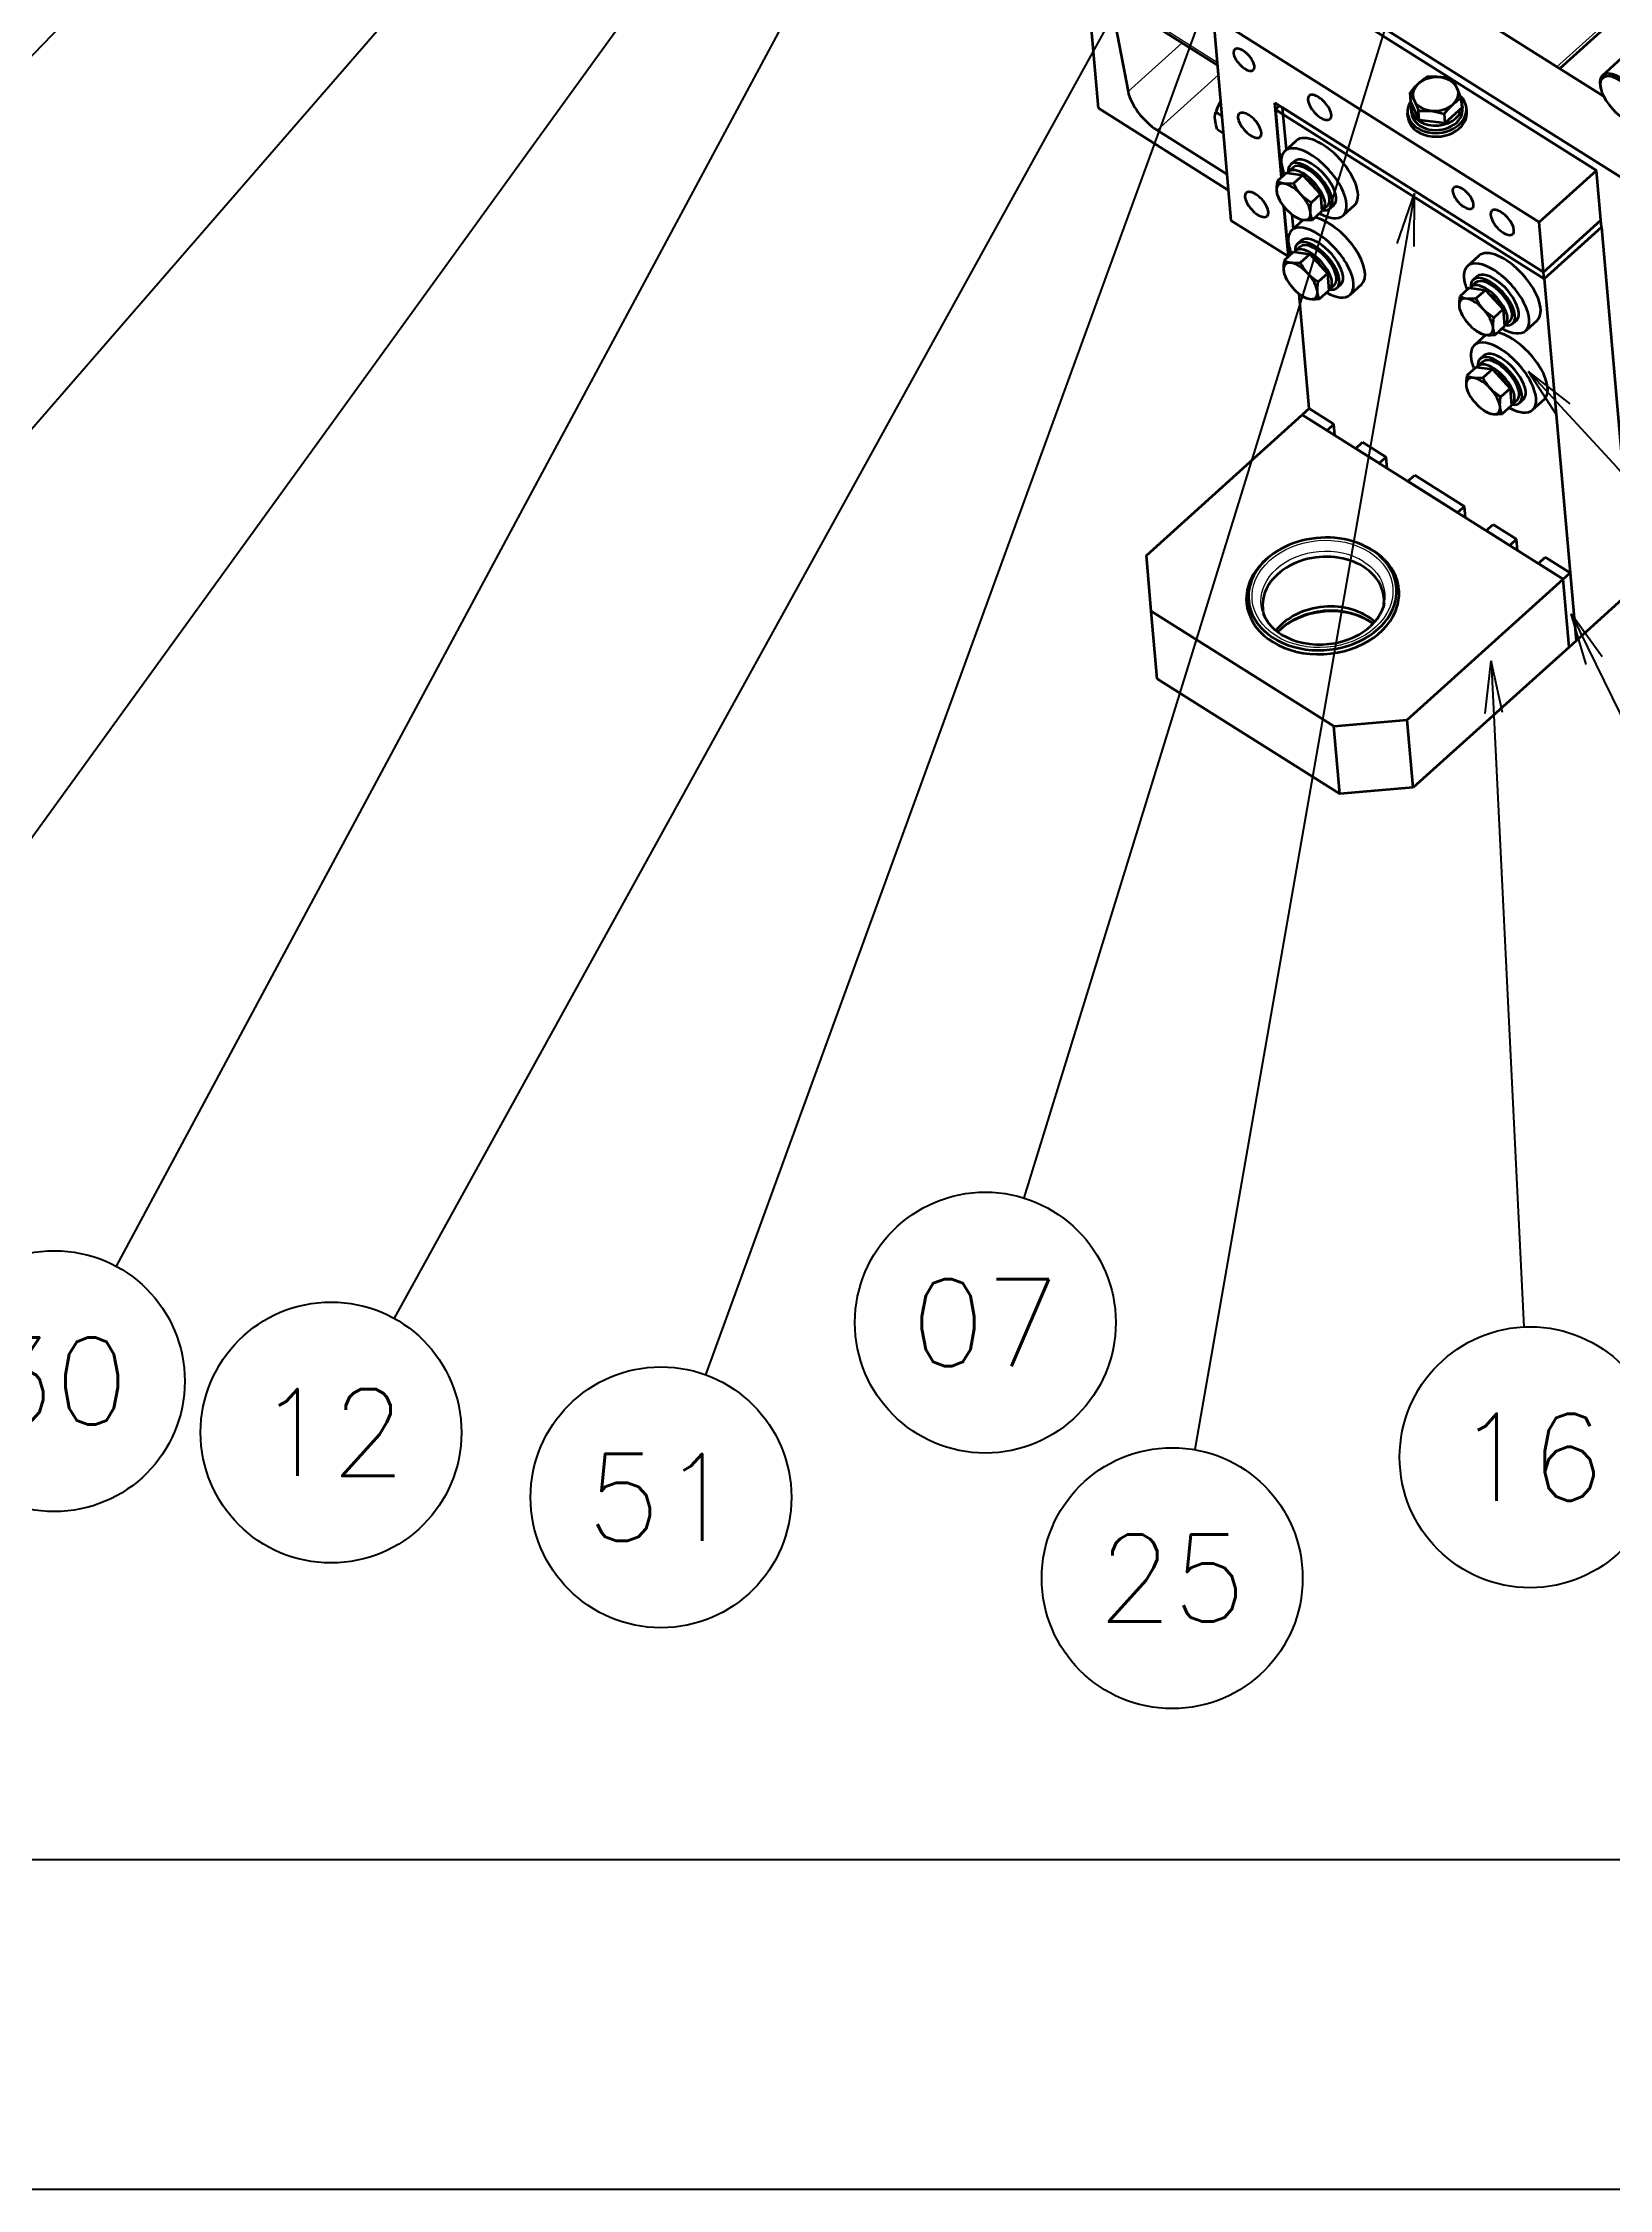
# Model space of a CAD drawing. Header units: millimetres. Extents: x -10155 to 20189, y -25550 to -22580.
# Drawn here: x -7571 to -7121, y -25550 to -24933 of the extents above; entities that cross this region are included whole.
import ezdxf
from ezdxf.enums import TextEntityAlignment as Align

# ---------------------------------------------------------------- set-up
doc = ezdxf.new("R2010")
doc.units = ezdxf.units.MM
doc.layers.add('title_frame', color=7, linetype='Continuous')
doc.layers.add('word_dim', color=253, linetype='Continuous')
doc.styles.get("Standard").update_dxf_attribs({"font": 'romans.shx', "bigfont": 'bigfont.shx'})
doc.dimstyles.new('RS-1-5', dxfattribs={"dimscale": 5, "dimtxt": 3.5, "dimasz": 3, "dimexe": 1, "dimexo": 0, "dimgap": 1, "dimtad": 3, "dimdsep": 46, "dimtxsty": 'Standard', "dimblk1": 'OPEN', "dimblk2": 'OPEN', "dimsah": 1, "dimcen": 0, "dimclrd": 256, "dimclre": 256, "dimclrt": 3, "dimadec": 0, "dimazin": 0, "dimtfac": 1, "dimtmove": 0, "dimatfit": 3, "dimldrblk": 'OPEN', "dimfxl": 0, "dimtolj": 1, "dimtzin": 0, "dimarcsym": 0})

# ---------------------------------------------------------------- blocks, each defined once
blk = doc.blocks.new('aa1')
for p, q in [((0, 0), (-1, 0)), ((-0.4, 0.067), (0, 0)), ((-0.4, -0.067), (0, 0))]:
    blk.add_line(p, q)
blk = doc.blocks.new('aa2')
blk.add_circle((0, 0), 1)
blk = doc.blocks.new('*D762')
at = {"layer": 'DEFPOINTS', "color": 0, "linetype": 'Continuous', "ltscale": 2}
for p in [(-7226.16, -24679.76), (-7646.6, -25260.56), (-7646.6, -25260.56)]:
    blk.add_point(p, dxfattribs=at)
at = {"layer": 'word_dim', "linetype": 'Continuous', "lineweight": -2, "ltscale": 2}
blk.add_line((-7248.15, -24710.13), (-7624.61, -25230.18), dxfattribs=at)
at = {"layer": 'word_dim', "linetype": 'Continuous', "lineweight": -2, "ltscale": 2, "xscale": 37.5, "yscale": 37.5, "zscale": 37.5}
for name, p, rotation in [('aa1', (-7226.16, -24679.76), 54.0989427561739), ('aa2', (-7646.6, -25260.56), 234.0989427561739)]:
    blk.add_blockref(name, p, dxfattribs=dict(at, rotation=rotation))
at = {"layer": 'word_dim', "color": 3, "linetype": 'Continuous', "ltscale": 2, "insert": (-7436.38, -24970.16), "char_height": 0.000005, "attachment_point": 5, "rotation": 54.09894}
blk.add_mtext('\\A1;717.01', dxfattribs=at)
blk = doc.blocks.new('_Open')
at = {"color": 0, "lineweight": -2}
for p, q in [((-1, 0.167), (0, 0)), ((-1, -0.167), (0, 0)), ((0, 0), (-1, 0))]:
    blk.add_line(p, q, dxfattribs=at)
blk = doc.blocks.new('*D763')
at = {"layer": 'DEFPOINTS', "color": 0, "linetype": 'Continuous', "ltscale": 2}
for p in [(-7225.14, -24575.3), (-7783.86, -25152.45), (-7783.86, -25152.45)]:
    blk.add_point(p, dxfattribs=at)
at = {"layer": 'word_dim', "linetype": 'Continuous', "lineweight": -2, "ltscale": 2}
blk.add_line((-7251.23, -24602.24), (-7757.78, -25125.51), dxfattribs=at)
at = {"layer": 'word_dim', "linetype": 'Continuous', "lineweight": -2, "ltscale": 2, "xscale": 37.5, "yscale": 37.5, "zscale": 37.5}
for name, p, rotation in [('aa1', (-7225.14, -24575.3), 45.92974469953645), ('aa2', (-7783.86, -25152.45), 225.9297446995365)]:
    blk.add_blockref(name, p, dxfattribs=dict(at, rotation=rotation))
at = {"layer": 'word_dim', "color": 3, "linetype": 'Continuous', "ltscale": 2, "insert": (-7504.5, -24863.87), "char_height": 0.000005, "attachment_point": 5, "rotation": 45.92974}
blk.add_mtext('\\A1;803.29', dxfattribs=at)
blk = doc.blocks.new('*D765')
at = {"layer": 'DEFPOINTS', "color": 0, "linetype": 'Continuous', "ltscale": 2}
for p in [(-7172.3, -24885.59), (-7300.38, -25300.42), (-7300.38, -25300.42)]:
    blk.add_point(p, dxfattribs=at)
at = {"layer": 'word_dim', "linetype": 'Continuous', "lineweight": -2, "ltscale": 2}
blk.add_line((-7183.36, -24921.42), (-7289.32, -25264.59), dxfattribs=at)
at = {"layer": 'word_dim', "linetype": 'Continuous', "lineweight": -2, "ltscale": 2, "xscale": 37.5, "yscale": 37.5, "zscale": 37.5}
for name, p, rotation in [('aa1', (-7172.3, -24885.59), 72.84128779122251), ('aa2', (-7300.38, -25300.42), 252.8412877912226)]:
    blk.add_blockref(name, p, dxfattribs=dict(at, rotation=rotation))
at = {"layer": 'word_dim', "color": 3, "linetype": 'Continuous', "ltscale": 2, "insert": (-7236.34, -25093), "char_height": 0.000005, "attachment_point": 5, "rotation": 72.84129}
blk.add_mtext('\\A1;434.15', dxfattribs=at)
blk = doc.blocks.new('*D770')
at = {"layer": 'DEFPOINTS', "color": 0, "linetype": 'Continuous', "ltscale": 2}
for p in [(-7243.21, -24887.51), (-7488.49, -25332.02), (-7488.49, -25332.02)]:
    blk.add_point(p, dxfattribs=at)
at = {"layer": 'word_dim', "linetype": 'Continuous', "lineweight": -2, "ltscale": 2}
blk.add_line((-7261.33, -24920.34), (-7470.38, -25299.18), dxfattribs=at)
at = {"layer": 'word_dim', "linetype": 'Continuous', "lineweight": -2, "ltscale": 2, "xscale": 37.5, "yscale": 37.5, "zscale": 37.5}
for name, p, rotation in [('aa1', (-7243.21, -24887.51), 61.10967740538516), ('aa2', (-7488.49, -25332.02), 241.1096774053852)]:
    blk.add_blockref(name, p, dxfattribs=dict(at, rotation=rotation))
at = {"layer": 'word_dim', "color": 3, "linetype": 'Continuous', "ltscale": 2, "insert": (-7365.85, -25109.76), "char_height": 0.000005, "attachment_point": 5, "rotation": 61.10968}
blk.add_mtext('\\A1;507.69', dxfattribs=at)
blk = doc.blocks.new('*D771')
at = {"layer": 'DEFPOINTS', "color": 0, "linetype": 'Continuous', "ltscale": 2}
for p in [(-7463.6, -24650.04), (-7842.32, -25099.76), (-7842.32, -25099.76)]:
    blk.add_point(p, dxfattribs=at)
at = {"layer": 'word_dim', "linetype": 'Continuous', "lineweight": -2, "ltscale": 2}
blk.add_line((-7487.75, -24678.72), (-7818.16, -25071.07), dxfattribs=at)
at = {"layer": 'word_dim', "linetype": 'Continuous', "lineweight": -2, "ltscale": 2, "xscale": 37.5, "yscale": 37.5, "zscale": 37.5}
for name, p, rotation in [('aa1', (-7463.6, -24650.04), 49.89824352185816), ('aa2', (-7842.32, -25099.76), 229.8982435218582)]:
    blk.add_blockref(name, p, dxfattribs=dict(at, rotation=rotation))
at = {"layer": 'word_dim', "color": 3, "linetype": 'Continuous', "ltscale": 2, "insert": (-7652.96, -24874.9), "char_height": 0.000005, "attachment_point": 5, "rotation": 49.89824}
blk.add_mtext('\\A1;587.95', dxfattribs=at)
blk = doc.blocks.new('*D774')
at = {"layer": 'DEFPOINTS', "color": 0, "linetype": 'Continuous', "ltscale": 2}
for p in [(-7154.93, -25110.18), (-7143.77, -25339.13), (-7143.77, -25339.13)]:
    blk.add_point(p, dxfattribs=at)
at = {"layer": 'word_dim', "linetype": 'Continuous', "lineweight": -2, "ltscale": 2}
blk.add_line((-7153.1, -25147.63), (-7145.6, -25301.67), dxfattribs=at)
at = {"layer": 'word_dim', "linetype": 'Continuous', "lineweight": -2, "ltscale": 2, "xscale": 37.5, "yscale": 37.5, "zscale": 37.5}
for name, p, rotation in [('aa1', (-7154.93, -25110.18), 92.78938720123683), ('aa2', (-7143.77, -25339.13), 272.7893872012368)]:
    blk.add_blockref(name, p, dxfattribs=dict(at, rotation=rotation))
at = {"layer": 'word_dim', "color": 3, "linetype": 'Continuous', "ltscale": 2, "insert": (-7149.35, -25224.65), "char_height": 0.000005, "attachment_point": 5, "rotation": 272.78939}
blk.add_mtext('\\A1;229.22', dxfattribs=at)
blk = doc.blocks.new('*D775')
at = {"layer": 'DEFPOINTS', "color": 0, "linetype": 'Continuous', "ltscale": 2}
for p in [(-7131.94, -25096.65), (-7019.88, -25325.67), (-7019.88, -25325.67)]:
    blk.add_point(p, dxfattribs=at)
at = {"layer": 'word_dim', "linetype": 'Continuous', "lineweight": -2, "ltscale": 2}
blk.add_line((-7115.46, -25130.33), (-7036.36, -25291.99), dxfattribs=at)
at = {"layer": 'word_dim', "linetype": 'Continuous', "lineweight": -2, "ltscale": 2, "xscale": 37.5, "yscale": 37.5, "zscale": 37.5}
for name, p, rotation in [('aa1', (-7131.94, -25096.65), 116.0716852085695), ('aa2', (-7019.88, -25325.67), 296.0716852085695)]:
    blk.add_blockref(name, p, dxfattribs=dict(at, rotation=rotation))
at = {"layer": 'word_dim', "color": 3, "linetype": 'Continuous', "ltscale": 2, "insert": (-7075.91, -25211.16), "char_height": 0.000005, "attachment_point": 5, "rotation": 296.07169}
blk.add_mtext('\\A1;254.97', dxfattribs=at)
blk = doc.blocks.new('*D781')
at = {"layer": 'DEFPOINTS', "color": 0, "linetype": 'Continuous', "ltscale": 2}
for p in [(-7144.27, -25026.96), (-6938.1, -25250.7), (-6938.1, -25250.7)]:
    blk.add_point(p, dxfattribs=at)
at = {"layer": 'word_dim', "linetype": 'Continuous', "lineweight": -2, "ltscale": 2}
blk.add_line((-7118.86, -25054.54), (-6963.51, -25223.12), dxfattribs=at)
at = {"layer": 'word_dim', "linetype": 'Continuous', "lineweight": -2, "ltscale": 2, "xscale": 37.5, "yscale": 37.5, "zscale": 37.5}
for name, p, rotation in [('aa1', (-7144.27, -25026.96), 132.6605717405046), ('aa2', (-6938.1, -25250.7), 312.6605717405046)]:
    blk.add_blockref(name, p, dxfattribs=dict(at, rotation=rotation))
at = {"layer": 'word_dim', "color": 3, "linetype": 'Continuous', "ltscale": 2, "insert": (-7041.19, -25138.83), "char_height": 0.000005, "attachment_point": 5, "rotation": 312.66057}
blk.add_mtext('\\A1;304.24', dxfattribs=at)
blk = doc.blocks.new('*D783')
at = {"layer": 'DEFPOINTS', "color": 0, "linetype": 'Continuous', "ltscale": 2}
for p in [(-7176.97, -24975.81), (-7246.66, -25373.89), (-7246.66, -25373.89)]:
    blk.add_point(p, dxfattribs=at)
at = {"layer": 'word_dim', "linetype": 'Continuous', "lineweight": -2, "ltscale": 2}
blk.add_line((-7183.44, -25012.75), (-7240.19, -25336.95), dxfattribs=at)
at = {"layer": 'word_dim', "linetype": 'Continuous', "lineweight": -2, "ltscale": 2, "xscale": 37.5, "yscale": 37.5, "zscale": 37.5}
for name, p, rotation in [('aa1', (-7176.97, -24975.81), 80.07099665637297), ('aa2', (-7246.66, -25373.89), 260.0709966563729)]:
    blk.add_blockref(name, p, dxfattribs=dict(at, rotation=rotation))
at = {"layer": 'word_dim', "color": 3, "linetype": 'Continuous', "ltscale": 2, "insert": (-7211.81, -25174.85), "char_height": 0.000005, "attachment_point": 5, "rotation": 80.071}
blk.add_mtext('\\A1;404.13', dxfattribs=at)
blk = doc.blocks.new('A$C43226BF8')
at = {"color": 7, "lineweight": 35}
for p, q in [((70.59, -772.2), (374.74, -963.87)), ((401.43, -919.62), (485.77, -972.77)), ((491.01, -996.27), (388.26, -931.52)), ((473.16, -964.83), (516.18, -926.01)), ((442.29, -968.02), (389.99, -935.06)), ((340.56, -976.22), (337.4, -940.34)), ((343.95, -944.47), (349.07, -971.47)), ((467.27, -1009.01), (373.51, -949.93)), ((373.51, -949.93), (378.66, -1008.47)), ((483.74, -994.15), (442.52, -968.17)), ((391.27, -974.64), (468.53, -1023.32)), ((393.17, -996.15), (391.27, -974.64)), ((377.9, -999.75), (340.56, -976.22)), ((393.52, -976.05), (468.53, -1023.32)), ((468.7, -1025.27), (393.7, -978)), ((468.7, -1025.27), (393.7, -978)), ((357.45, -982.56), (377.5, -995.19)), ((483.74, -994.15), (467.27, -1009.01)), ((485, -1008.46), (468.53, -1023.32)), ((468.53, -1023.32), (485, -1008.46)), ((468.7, -1025.27), (485.17, -1010.41)), ((485.17, -1010.41), (468.7, -1025.27)), ((485.17, -1010.41), (494.33, -1114.48)), ((401.14, -1062.56), (398.23, -1029.56)), ((468.7, -1025.27), (477.86, -1129.34)), ((354.35, -1104.78), (399.16, -1064.35)), ((399.16, -1064.35), (474.17, -1111.61)), ((429.36, -1152.04), (474.17, -1111.61)), ((477.86, -1129.34), (494.33, -1114.48)), ((355.72, -1120.78), (408.23, -1153.87)), ((475.88, -1131.13), (431.08, -1171.56)), ((357.44, -1140.3), (409.94, -1173.38)), ((408.23, -1153.87), (429.36, -1152.04)), ((431.08, -1171.56), (409.94, -1173.38))]:
    blk.add_line(p, q, dxfattribs=at)
at = {"color": 7, "lineweight": 13}
for p, q in [((71.15, -771.69), (374.66, -962.96)), ((472.39, -964.34), (516.08, -924.91)), ((364.59, -957.47), (349.07, -971.47)), ((374.99, -966.73), (357.45, -982.56))]:
    blk.add_line(p, q, dxfattribs=at)
at = {"color": 7, "lineweight": 35, "ltscale": 0.188593}
blk.add_line((485.46, -966.83), (491.06, -961.77), dxfattribs=at)
at = {"color": 7, "lineweight": 35, "ltscale": 0.06723}
for p, q in [((430.4, -974.38), (430.17, -971.7)), ((439.92, -977.85), (440.16, -980.53))]:
    blk.add_line(p, q, dxfattribs=at)
at = {"color": 7, "lineweight": 35, "ltscale": 0.145545}
blk.add_line((432.81, -979.68), (430.4, -974.38), dxfattribs=at)
at = {"color": 7, "lineweight": 35, "ltscale": 0.067227}
blk.add_line((445.11, -976.06), (444.87, -973.38), dxfattribs=at)
at = {"color": 7, "lineweight": 35, "ltscale": 0.013553}
blk.add_line((484.96, -970.54), (484.85, -970.01), dxfattribs=at)
at = {"color": 7, "lineweight": 35, "ltscale": 0.050862}
for p, q in [((376.02, -978.47), (374.3, -977.38)), ((374.73, -982.27), (376.46, -983.36))]:
    blk.add_line(p, q, dxfattribs=at)
at = {"color": 7, "lineweight": 35, "ltscale": 0.008512}
blk.add_line((374.58, -976.59), (374.47, -976.91), dxfattribs=at)
at = {"color": 7, "lineweight": 35, "ltscale": 0.040497}
blk.add_line((391.45, -976.59), (392.65, -975.5), dxfattribs=at)
at = {"color": 7, "lineweight": 35, "ltscale": 0.06649}
blk.add_line((393.7, -978), (391.45, -976.59), dxfattribs=at)
at = {"color": 7, "lineweight": 35, "ltscale": 0.490885}
blk.add_line((391.45, -976.59), (393.17, -996.15), dxfattribs=at)
at = {"color": 7, "lineweight": 35, "ltscale": 0.048974}
blk.add_line((393.7, -978), (393.52, -976.05), dxfattribs=at)
at = {"color": 7, "lineweight": 35, "ltscale": 0.254287}
blk.add_line((394.59, -988.14), (393.7, -978), dxfattribs=at)
blk.add_line((394.59, -988.14), (393.7, -978), dxfattribs=at)
at = {"color": 7, "lineweight": 35, "ltscale": 0.02612}
blk.add_line((429.53, -978.7), (429.44, -977.66), dxfattribs=at)
at = {"color": 7, "lineweight": 35, "ltscale": 0.032648}
for p, q in [((430.53, -977.56), (430.42, -976.26)), ((445.28, -976.26), (445.16, -974.96))]:
    blk.add_line(p, q, dxfattribs=at)
at = {"color": 7, "lineweight": 35, "ltscale": 0.067226}
blk.add_line((432.81, -979.68), (432.57, -977), dxfattribs=at)
at = {"color": 7, "lineweight": 35, "ltscale": 0.184876}
blk.add_line((440.16, -980.53), (432.81, -979.68), dxfattribs=at)
at = {"color": 7, "lineweight": 35, "ltscale": 0.1667}
blk.add_line((445.11, -976.06), (440.16, -980.53), dxfattribs=at)
at = {"color": 7, "lineweight": 35, "ltscale": 0.026117}
blk.add_line((446.46, -977.21), (446.37, -976.17), dxfattribs=at)
at = {"color": 7, "lineweight": 35, "ltscale": 0.110936}
for p, q in [((397.43, -985.57), (394.14, -988.54)), ((399.43, -1008.34), (396.14, -1011.31)), ((468.69, -1059.98), (465.39, -1062.96))]:
    blk.add_line(p, q, dxfattribs=at)
at = {"color": 7, "lineweight": 35, "ltscale": 0.044376}
for p, q in [((396.5, -993.28), (395.18, -994.47)), ((406.41, -1004.27), (405.1, -1005.46)), ((408.42, -1027.03), (407.1, -1028.22)), ((449, -1026.37), (447.68, -1027.56)), ((451.01, -1049.13), (449.69, -1050.32))]:
    blk.add_line(p, q, dxfattribs=at)
at = {"color": 7, "lineweight": 35, "ltscale": 0.035499}
for p, q in [((396.82, -991.51), (395.76, -992.46)), ((408.2, -1004.13), (407.15, -1005.09)), ((398.82, -1014.28), (397.77, -1015.23)), ((460.71, -1037.22), (459.65, -1038.17)), ((462.71, -1059.99), (461.66, -1060.94))]:
    blk.add_line(p, q, dxfattribs=at)
at = {"color": 7, "lineweight": 35, "ltscale": 0.091376}
for p, q in [((394.65, -994.81), (391.94, -997.25)), ((404.4, -1000.95), (401.69, -1003.4)), ((402.12, -1008.29), (404.83, -1005.84)), ((396.66, -1017.57), (393.94, -1020.02)), ((401.32, -1018.2), (398.6, -1020.65)), ((406.41, -1023.72), (403.69, -1026.16)), ((447.16, -1027.89), (444.44, -1030.34)), ((449.16, -1050.66), (446.45, -1053.11)), ((453.82, -1051.29), (451.11, -1053.74)), ((456.63, -1064.14), (459.34, -1061.69))]:
    blk.add_line(p, q, dxfattribs=at)
at = {"color": 7, "lineweight": 35, "ltscale": 0.117585}
for p, q in [((394.65, -994.81), (399.31, -995.44)), ((396.66, -1017.57), (401.32, -1018.2))]:
    blk.add_line(p, q, dxfattribs=at)
at = {"color": 7, "lineweight": 35, "ltscale": 0.091374}
for p, q in [((399.31, -995.44), (396.6, -997.89)), ((454.62, -1041.37), (457.34, -1038.92))]:
    blk.add_line(p, q, dxfattribs=at)
at = {"color": 7, "lineweight": 35, "ltscale": 0.187568}
for p, q in [((399.31, -995.44), (404.4, -1000.95)), ((401.32, -1018.2), (406.41, -1023.72))]:
    blk.add_line(p, q, dxfattribs=at)
at = {"color": 7, "lineweight": 35, "ltscale": 0.359128}
blk.add_line((485, -1008.46), (483.74, -994.15), dxfattribs=at)
at = {"color": 7, "lineweight": 35, "ltscale": 0.00993}
blk.add_line((392.37, -1002.14), (392.56, -1002.49), dxfattribs=at)
at = {"color": 7, "lineweight": 35, "ltscale": 0.009188}
for p, q in [((392.74, -1002.81), (392.56, -1002.49)), ((394.75, -1025.58), (394.57, -1025.26)), ((447.25, -1058.66), (447.07, -1058.34))]:
    blk.add_line(p, q, dxfattribs=at)
at = {"color": 7, "lineweight": 35, "ltscale": 0.360234}
for p, q in [((395.17, -1018.87), (393.9, -1004.51)), ((393.9, -1004.51), (395.17, -1018.87))]:
    blk.add_line(p, q, dxfattribs=at)
at = {"color": 7, "lineweight": 35, "ltscale": 0.122649}
for p, q in [((404.4, -1000.95), (404.83, -1005.84)), ((406.41, -1023.72), (406.84, -1028.6))]:
    blk.add_line(p, q, dxfattribs=at)
at = {"color": 7, "lineweight": 35, "ltscale": 0.11094}
for p, q in [((414.18, -1004.13), (410.88, -1007.1)), ((451.94, -1041.42), (448.64, -1044.4)), ((466.68, -1037.22), (463.39, -1040.19))]:
    blk.add_line(p, q, dxfattribs=at)
at = {"color": 7, "lineweight": 35, "ltscale": 0.487609}
blk.add_line((378.66, -1008.47), (395.17, -1018.87), dxfattribs=at)
at = {"color": 7, "lineweight": 35, "ltscale": 0.103089}
blk.add_line((396.59, -1010.9), (396.23, -1006.79), dxfattribs=at)
blk.add_line((396.59, -1010.9), (396.23, -1006.79), dxfattribs=at)
at = {"color": 7, "lineweight": 35, "ltscale": 0.007194}
for p, q in [((396.55, -1007.03), (396.78, -1007.2)), ((398.55, -1029.79), (398.79, -1029.96))]:
    blk.add_line(p, q, dxfattribs=at)
at = {"color": 7, "lineweight": 35, "ltscale": 0.359131}
blk.add_line((468.53, -1023.32), (467.27, -1009.01), dxfattribs=at)
at = {"color": 7, "lineweight": 35, "ltscale": 0.048971}
for p, q in [((485.17, -1010.41), (485, -1008.46)), ((468.7, -1025.27), (468.53, -1023.32))]:
    blk.add_line(p, q, dxfattribs=at)
at = {"color": 7, "lineweight": 35, "ltscale": 0.044371}
blk.add_line((398.5, -1016.05), (397.18, -1017.24), dxfattribs=at)
at = {"color": 7, "lineweight": 35, "ltscale": 0.000961749}
blk.add_line((395.2, -1018.89), (395.17, -1018.87), dxfattribs=at)
at = {"color": 7, "lineweight": 35, "ltscale": 0.110938}
for p, q in [((449.93, -1018.66), (446.64, -1021.63)), ((416.18, -1026.9), (412.89, -1029.87))]:
    blk.add_line(p, q, dxfattribs=at)
at = {"color": 7, "lineweight": 35, "ltscale": 0.009933}
for p, q in [((394.37, -1024.91), (394.56, -1025.25)), ((446.88, -1057.99), (447.07, -1058.34))]:
    blk.add_line(p, q, dxfattribs=at)
at = {"color": 7, "lineweight": 35, "ltscale": 0.091372}
for p, q in [((404.12, -1031.05), (406.84, -1028.6)), ((451.82, -1028.52), (449.1, -1030.97)), ((456.91, -1034.04), (454.19, -1036.49)), ((458.91, -1056.8), (456.2, -1059.25))]:
    blk.add_line(p, q, dxfattribs=at)
at = {"color": 7, "lineweight": 35, "ltscale": 0.035504}
for p, q in [((410.21, -1026.9), (409.15, -1027.85)), ((451.32, -1047.37), (450.27, -1048.32))]:
    blk.add_line(p, q, dxfattribs=at)
at = {"color": 7, "lineweight": 35, "ltscale": 0.117578}
blk.add_line((447.16, -1027.89), (451.82, -1028.52), dxfattribs=at)
at = {"color": 7, "lineweight": 35, "ltscale": 0.035501}
blk.add_line((449.32, -1024.6), (448.27, -1025.55), dxfattribs=at)
at = {"color": 7, "lineweight": 35, "ltscale": 0.18757}
blk.add_line((451.82, -1028.52), (456.91, -1034.04), dxfattribs=at)
at = {"color": 7, "lineweight": 35, "ltscale": 0.009936}
blk.add_line((444.87, -1035.23), (445.06, -1035.58), dxfattribs=at)
at = {"color": 7, "lineweight": 35, "ltscale": 0.009191}
blk.add_line((445.25, -1035.9), (445.07, -1035.58), dxfattribs=at)
at = {"color": 7, "lineweight": 35, "ltscale": 0.12265}
for p, q in [((456.91, -1034.04), (457.34, -1038.92)), ((458.91, -1056.8), (459.34, -1061.69))]:
    blk.add_line(p, q, dxfattribs=at)
at = {"color": 7, "lineweight": 35, "ltscale": 0.007196}
for p, q in [((449.05, -1040.12), (449.29, -1040.28)), ((451.06, -1062.88), (451.29, -1063.05))]:
    blk.add_line(p, q, dxfattribs=at)
at = {"color": 7, "lineweight": 35, "ltscale": 0.044373}
blk.add_line((458.92, -1037.36), (457.6, -1038.54), dxfattribs=at)
at = {"color": 7, "lineweight": 35, "ltscale": 0.117584}
blk.add_line((449.16, -1050.66), (453.82, -1051.29), dxfattribs=at)
at = {"color": 7, "lineweight": 35, "ltscale": 0.187566}
blk.add_line((453.82, -1051.29), (458.91, -1056.8), dxfattribs=at)
at = {"color": 7, "lineweight": 35, "ltscale": 0.044378}
blk.add_line((460.92, -1060.12), (459.6, -1061.31), dxfattribs=at)
at = {"color": 7, "lineweight": 35, "ltscale": 0.06656}
for p, q in [((401.14, -1062.56), (399.16, -1064.35)), ((408.26, -1067.05), (406.29, -1068.84)), ((452.04, -1097.67), (454.02, -1095.89)), ((477.86, -1129.34), (475.88, -1131.13))]:
    blk.add_line(p, q, dxfattribs=at)
at = {"color": 7, "lineweight": 35, "ltscale": 0.210557}
for p, q in [((406.29, -1068.84), (399.16, -1064.35)), ((401.14, -1062.56), (408.26, -1067.05))]:
    blk.add_line(p, q, dxfattribs=at)
at = {"color": 7, "lineweight": 35, "ltscale": 0.080572}
blk.add_line((408.54, -1070.26), (408.26, -1067.05), dxfattribs=at)
at = {"color": 7, "lineweight": 35, "ltscale": 0.066564}
for p, q in [((414.54, -1074.04), (416.51, -1072.25)), ((423.26, -1076.51), (421.29, -1078.29)), ((429.54, -1083.49), (431.51, -1081.71)), ((445.76, -1090.69), (443.79, -1092.47)), ((460.77, -1100.14), (458.79, -1101.92)), ((467.04, -1107.12), (469.02, -1105.34)), ((476.14, -1109.83), (474.17, -1111.61))]:
    blk.add_line(p, q, dxfattribs=at)
at = {"color": 7, "lineweight": 35, "ltscale": 0.199477}
for p, q in [((416.51, -1072.25), (423.26, -1076.51)), ((421.29, -1078.29), (414.54, -1074.04)), ((454.02, -1095.89), (460.77, -1100.14))]:
    blk.add_line(p, q, dxfattribs=at)
at = {"color": 7, "lineweight": 35, "ltscale": 0.080492}
for p, q in [((423.55, -1079.71), (423.26, -1076.51)), ((446.05, -1093.89), (445.76, -1090.69))]:
    blk.add_line(p, q, dxfattribs=at)
at = {"color": 7, "lineweight": 35, "ltscale": 0.421116}
for p, q in [((443.79, -1092.47), (429.54, -1083.49)), ((431.51, -1081.71), (445.76, -1090.69))]:
    blk.add_line(p, q, dxfattribs=at)
at = {"color": 7, "lineweight": 35, "ltscale": 0.199472}
blk.add_line((458.79, -1101.92), (452.04, -1097.67), dxfattribs=at)
at = {"color": 7, "lineweight": 35, "ltscale": 0.080571}
blk.add_line((461.05, -1103.35), (460.77, -1100.14), dxfattribs=at)
at = {"color": 7, "lineweight": 35, "ltscale": 0.401668}
blk.add_line((355.72, -1120.78), (354.35, -1104.78), dxfattribs=at)
at = {"color": 7, "lineweight": 35, "ltscale": 0.040156}
blk.add_line((424.73, -1109.09), (425.5, -1110.5), dxfattribs=at)
at = {"color": 7, "lineweight": 35, "ltscale": 0.210559}
for p, q in [((474.17, -1111.61), (467.04, -1107.12)), ((469.02, -1105.34), (476.14, -1109.83))]:
    blk.add_line(p, q, dxfattribs=at)
at = {"color": 7, "lineweight": 35, "ltscale": 0.489721}
for p, q in [((476.14, -1109.83), (477.86, -1129.34)), ((475.88, -1131.13), (474.17, -1111.61)), ((475.88, -1131.13), (474.17, -1111.61)), ((357.44, -1140.3), (355.72, -1120.78)), ((431.08, -1171.56), (429.36, -1152.04))]:
    blk.add_line(p, q, dxfattribs=at)
at = {"color": 7, "lineweight": 35, "ltscale": 0.040155}
blk.add_line((384.34, -1112.64), (383.84, -1114.17), dxfattribs=at)
at = {"color": 7, "lineweight": 35, "ltscale": 0.000397901}
blk.add_line((387.94, -1121.5), (387.94, -1121.48), dxfattribs=at)
at = {"color": 7, "lineweight": 35, "ltscale": 0.00037832}
blk.add_line((422.74, -1118.41), (422.74, -1118.43), dxfattribs=at)
at = {"color": 7, "lineweight": 35, "ltscale": 0.489718}
blk.add_line((409.94, -1173.38), (408.23, -1153.87), dxfattribs=at)
at = {"color": 7, "lineweight": 35}
for points in [[(442.47, -968.08), (440.77, -967.63), (439.91, -967.45), (439.05, -967.31), (437.82, -967.2), (436.62, -967.17), (435.12, -967.23)], [(444.87, -973.38), (444.3, -971.91), (443.73, -970.56), (442.94, -968.93), (442.47, -968.08)], [(374.47, -976.91), (375, -975.6), (375.66, -974.35)], [(432.61, -969.09), (431.99, -969.68), (431.37, -970.32), (430.17, -971.7)], [(430.17, -971.7), (430.69, -972.65), (431.24, -973.77), (432.05, -975.67), (432.57, -977)], [(374.08, -979.55), (374.06, -978.76), (374.14, -978.04), (374.3, -977.38)], [(374.73, -982.27), (374.5, -981.56), (374.31, -980.86), (374.17, -980.19), (374.08, -979.55)], [(432.57, -977), (434.23, -976.94), (435.07, -976.96), (435.93, -977.02), (437.15, -977.18), (438.38, -977.43), (439.92, -977.85)], [(439.92, -977.85), (441.12, -976.47), (441.74, -975.83), (442.36, -975.23)], [(391.94, -997.25), (391.83, -998), (391.77, -998.72), (391.74, -999.4), (391.77, -1000.04)], [(396.6, -997.89), (395.27, -997.98), (394.65, -997.98), (394.07, -997.94), (393.32, -997.81), (392.66, -997.6), (391.94, -997.25)], [(401.69, -1003.4), (400.92, -1002.87), (400.18, -1002.31), (399.55, -1001.77), (398.96, -1001.2), (398.14, -1000.26), (397.41, -999.25), (396.99, -998.57), (396.6, -997.89)], [(391.77, -1000.04), (391.89, -1000.83), (392.09, -1001.52), (392.37, -1002.14)], [(401.52, -1006.19), (401.49, -1005.54), (401.52, -1004.86), (401.58, -1004.14), (401.69, -1003.4)], [(397.46, -1007.65), (397.87, -1007.87), (398.32, -1008.06), (398.75, -1008.19), (399.23, -1008.29), (400.03, -1008.37), (400.91, -1008.38), (402.12, -1008.29)], [(402.12, -1008.29), (401.85, -1007.67), (401.64, -1006.97), (401.52, -1006.19)], [(393.94, -1020.02), (393.84, -1020.76), (393.77, -1021.48), (393.75, -1022.17), (393.77, -1022.81)], [(393.77, -1022.81), (393.89, -1023.59), (394.1, -1024.29), (394.37, -1024.91)], [(398.6, -1020.65), (397.28, -1020.75), (396.66, -1020.74), (396.07, -1020.7), (395.32, -1020.58), (394.66, -1020.37), (393.94, -1020.02)], [(403.69, -1026.16), (402.92, -1025.64), (402.18, -1025.07), (401.56, -1024.54), (400.97, -1023.97), (400.14, -1023.02), (399.41, -1022.01), (398.99, -1021.34), (398.6, -1020.65)], [(403.52, -1028.95), (403.5, -1028.31), (403.52, -1027.63), (403.59, -1026.91), (403.69, -1026.16)], [(404.12, -1031.05), (403.85, -1030.43), (403.64, -1029.74), (403.52, -1028.95)], [(444.44, -1030.34), (444.34, -1031.08), (444.27, -1031.8), (444.25, -1032.49), (444.27, -1033.13)], [(449.1, -1030.97), (447.78, -1031.07), (447.16, -1031.06), (446.57, -1031.02), (445.82, -1030.9), (445.16, -1030.69), (444.44, -1030.34)], [(399.46, -1030.42), (399.87, -1030.64), (400.32, -1030.82), (400.76, -1030.95), (401.23, -1031.05), (402.03, -1031.14), (402.92, -1031.14), (404.12, -1031.05)], [(444.27, -1033.13), (444.39, -1033.91), (444.6, -1034.61), (444.87, -1035.23)], [(454.19, -1036.49), (453.42, -1035.96), (452.68, -1035.39), (452.06, -1034.86), (451.47, -1034.29), (450.64, -1033.34), (449.91, -1032.33), (449.49, -1031.66), (449.1, -1030.97)], [(454.02, -1039.27), (454, -1038.63), (454.02, -1037.95), (454.09, -1037.23), (454.19, -1036.49)], [(449.96, -1040.74), (450.37, -1040.96), (450.82, -1041.14), (451.26, -1041.28), (451.73, -1041.37), (452.53, -1041.46), (453.42, -1041.46), (454.62, -1041.37)], [(454.62, -1041.37), (454.35, -1040.75), (454.14, -1040.06), (454.02, -1039.27)], [(446.45, -1053.11), (446.34, -1053.85), (446.27, -1054.57), (446.25, -1055.25), (446.28, -1055.9)], [(451.11, -1053.74), (449.78, -1053.83), (449.16, -1053.83), (448.58, -1053.79), (447.82, -1053.66), (447.16, -1053.46), (446.45, -1053.11)], [(456.2, -1059.25), (455.43, -1058.73), (454.68, -1058.16), (454.06, -1057.63), (453.47, -1057.05), (452.64, -1056.11), (451.91, -1055.1), (451.49, -1054.43), (451.11, -1053.74)], [(446.28, -1055.9), (446.4, -1056.68), (446.6, -1057.37), (446.88, -1057.99)], [(456.03, -1062.04), (456, -1061.4), (456.02, -1060.71), (456.09, -1059.99), (456.2, -1059.25)], [(451.97, -1063.51), (452.38, -1063.72), (452.83, -1063.91), (453.26, -1064.04), (453.73, -1064.14), (454.54, -1064.22), (455.42, -1064.23), (456.63, -1064.14)], [(456.63, -1064.14), (456.35, -1063.52), (456.15, -1062.82), (456.03, -1062.04)], [(387.94, -1121.5), (388.31, -1122.36), (388.84, -1123.32), (389.55, -1124.33), (390.33, -1125.22), (391.21, -1126.07), (392.21, -1126.86), (393.3, -1127.59), (394.68, -1128.34), (396.04, -1128.94), (397.69, -1129.51), (399.42, -1129.94), (401.23, -1130.24), (403.08, -1130.39), (404.96, -1130.4), (406.84, -1130.26), (408.7, -1129.98), (410.52, -1129.56), (412.27, -1129), (413.94, -1128.31), (415.51, -1127.5), (416.96, -1126.59), (418.01, -1125.8), (418.67, -1125.23)], [(419.51, -1124.42), (418.41, -1123.68), (417.05, -1122.93), (415.68, -1122.33), (414.03, -1121.76), (412.29, -1121.32), (410.48, -1121.02), (408.62, -1120.86), (406.74, -1120.85), (404.86, -1120.98), (403, -1121.27), (401.17, -1121.69), (399.41, -1122.25), (397.74, -1122.94), (396.17, -1123.74), (394.95, -1124.5), (393.67, -1125.44), (393, -1126.01)], [(422.74, -1118.43), (422.48, -1119.49), (422.07, -1120.63), (421.49, -1121.79), (420.75, -1122.93), (419.95, -1123.94), (419.06, -1124.87), (418.67, -1125.23)]]:
    blk.add_lwpolyline(points, dxfattribs=at)
at = {"color": 7, "lineweight": 13}
for points in [[(387.94, -1121.48), (387.58, -1120.34), (387.37, -1119.19), (387.29, -1118), (387.34, -1116.82), (387.56, -1115.5), (387.9, -1114.33), (388.37, -1113.19), (388.96, -1112.09), (389.78, -1110.88), (390.74, -1109.74), (391.71, -1108.78)], [(416.85, -1106.6), (418.15, -1107.52), (418.74, -1108), (419.76, -1108.98), (420.65, -1110.03), (421.41, -1111.17), (422, -1112.32), (422.46, -1113.54), (422.72, -1114.59), (422.89, -1115.87), (422.9, -1117.02), (422.77, -1118.23), (422.74, -1118.41)]]:
    blk.add_lwpolyline(points, dxfattribs=at)
at = {"color": 7, "lineweight": 35}
for centre, radius, start, end in [((443.28, -980.9), 15.92, 120.85139, 132.09658), ((453.04, -987.05), 15.92, 120.85139, 132.09658), ((393.44, -983.76), 20.17, 160.15261, 161.57094), ((408.19, -991.08), 19.75, 234.72705, 237.0859), ((410.19, -1013.84), 19.75, 234.72705, 237.0859), ((460.69, -1024.16), 19.75, 234.72705, 237.0859), ((462.7, -1046.93), 19.75, 234.72705, 237.0859), ((403.49, -1137.65), 15.67, 132.03327, 136.3027)]:
    blk.add_arc(centre, radius, start, end, dxfattribs=at)
for centre, major_axis, ratio, start_param, end_param in [((382.39, -962.28), (-2.68, 2.97), 0.460812, 6.282999, 7.331506), ((382.39, -962.28), (-2.68, 2.97), 0.460812, 3.141407, 6.282999), ((382.39, -962.28), (-2.68, 2.97), 0.460812, 1.04832, 3.141407), ((437.49, -972.16), (-6.47, -0.57), 0.757392, 2.354245, 8.63743), ((491.16, -973.81), (-5.63, 6.24), 0.460812, 2.468745, 6.956067), ((491.49, -973.51), (-6.03, 6.68), 0.460812, 0.000003, 0.672882), ((491.49, -973.51), (-6.03, 6.68), 0.460812, 3.141596, 6.283188), ((356.85, -975.73), (-7.03, 7.8), 0.460812, 0.647989, 2.119117), ((378.37, -975.69), (-3.47, -5.5), 0.462612, 4.759224, 5.154581), ((404.14, -975.99), (-3.01, 3.34), 0.460812, 0.000051, 1.04832), ((404.14, -975.99), (-3.01, 3.34), 0.460812, 3.141644, 6.283237), ((437.9, -976.91), (8.47, 0.75), 0.757392, 2.592219, 3.141552), ((437.79, -975.61), (-7.37, -0.65), 0.757392, 6.0092, 6.283145), ((437.9, -976.91), (8.47, 0.75), 0.757392, 6.283145, 6.875001), ((437.79, -975.61), (-7.37, -0.65), 0.757392, 3.141552, 3.343922), ((491.16, -973.81), (-5.63, 6.24), 0.460812, 0.672882, 2.119159), ((384.05, -981.14), (-3.01, 3.34), 0.460812, 0.000051, 1.04832), ((384.05, -981.14), (-3.01, 3.34), 0.460812, 3.141644, 6.283237), ((384.05, -981.14), (-3.01, 3.34), 0.460812, 1.04832, 3.141644), ((404.14, -975.99), (-3.01, 3.34), 0.460812, 1.04832, 3.141644), ((437.9, -976.91), (8.47, 0.75), 0.757392, 3.141552, 6.283145), ((438, -977.95), (8.47, 0.75), 0.757392, 3.141552, 5.495837), ((437.79, -975.61), (-7.37, -0.65), 0.757392, 6.283145, 9.424737), ((437.9, -976.91), (7.37, 0.65), 0.757392, 3.141552, 6.283145), ((438, -977.95), (8.47, 0.75), 0.757392, 5.495837, 6.283145), ((402.51, -997.82), (8.37, -9.28), 0.460812, 6.283179, 9.424772), ((405.8, -994.85), (-8.37, 9.28), 0.460812, 3.141587, 6.283179), ((402.51, -997.82), (8.37, -9.28), 0.460812, 3.141587, 3.689913), ((402.51, -997.82), (8.37, -9.28), 0.460812, 3.689913, 4.068279), ((401.46, -998.78), (-5.69, 6.31), 0.460812, 6.283179, 6.79949), ((401.46, -998.78), (-5.69, 6.31), 0.460812, 3.141587, 6.283179), ((401.46, -998.78), (-4.96, 5.49), 0.460812, 3.141587, 6.283179), ((402.51, -997.82), (-5.69, 6.31), 0.460812, 3.689913, 6.283179), ((396.65, -1003.12), (4.35, -4.83), 0.460812, 5.164618, 10.543284), ((400.14, -999.96), (4.96, -5.49), 0.460812, 3.141587, 3.279356), ((400.14, -999.96), (4.96, -5.49), 0.460812, 6.283179, 9.424772), ((400.14, -999.96), (-3.9, 4.32), 0.460812, 4.333538, 5.141456), ((445.4, -1001.98), (-2.68, 2.97), 0.460812, 6.282999, 9.424592), ((445.4, -1001.98), (-2.68, 2.97), 0.460812, 4.189913, 6.282999), ((386.06, -1003.91), (-3.01, 3.34), 0.460812, 0.000051, 3.141644), ((386.06, -1003.91), (-3.01, 3.34), 0.460812, 4.189913, 6.283237), ((386.06, -1003.91), (-3.01, 3.34), 0.460812, 3.141644, 4.189913), ((396.65, -1003.12), (4.35, -4.83), 0.460812, 4.260098, 5.164618), ((400.14, -999.96), (4.96, -5.49), 0.460812, 6.183, 6.283179), ((401.46, -998.78), (-5.69, 6.31), 0.460812, 2.625287, 3.141587), ((402.51, -997.82), (-5.69, 6.31), 0.460812, 3.141587, 3.689913), ((445.4, -1001.98), (-2.68, 2.97), 0.460812, 3.141407, 4.189913), ((456.65, -1009.07), (-3.01, 3.34), 0.460812, 4.189913, 6.283237), ((404.51, -1020.59), (8.37, -9.28), 0.460812, 3.141587, 3.689913), ((404.51, -1020.59), (8.37, -9.28), 0.460812, 6.283179, 9.424772), ((407.81, -1017.62), (-8.37, 9.28), 0.460812, 6.279083, 6.283179), ((407.81, -1017.62), (-8.37, 9.28), 0.460812, 3.141587, 5.745876), ((402.51, -997.82), (8.37, -9.28), 0.460812, 5.356419, 6.283179), ((456.65, -1009.07), (-3.01, 3.34), 0.460812, 0.000051, 3.141644), ((456.65, -1009.07), (-3.01, 3.34), 0.460812, 3.141644, 4.189913), ((404.51, -1020.59), (8.37, -9.28), 0.460812, 3.689913, 4.068279), ((402.14, -1022.73), (4.96, -5.49), 0.460812, 3.141587, 3.279356), ((403.46, -1021.54), (-5.69, 6.31), 0.460812, 6.283179, 6.79949), ((402.14, -1022.73), (4.96, -5.49), 0.460812, 6.283179, 9.424772), ((403.46, -1021.54), (-5.69, 6.31), 0.460812, 3.141587, 6.283179), ((403.46, -1021.54), (-4.96, 5.49), 0.460812, 3.141587, 6.283179), ((404.51, -1020.59), (-5.69, 6.31), 0.460812, 3.689913, 6.283179), ((458.31, -1027.94), (-8.37, 9.28), 0.460812, 3.141587, 6.283179), ((398.65, -1025.88), (4.35, -4.83), 0.460812, 5.164618, 10.543284), ((402.14, -1022.73), (-3.9, 4.32), 0.460812, 4.333538, 5.141456), ((455.01, -1030.91), (8.37, -9.28), 0.460812, 3.141587, 3.689913), ((455.01, -1030.91), (8.37, -9.28), 0.460812, 6.283179, 9.424772), ((453.96, -1031.86), (-5.69, 6.31), 0.460812, 3.141587, 6.283179), ((455.01, -1030.91), (-5.69, 6.31), 0.460812, 3.689913, 6.283179), ((398.65, -1025.88), (4.35, -4.83), 0.460812, 4.260098, 5.164618), ((404.51, -1020.59), (8.37, -9.28), 0.460812, 5.356419, 6.283179), ((402.14, -1022.73), (4.96, -5.49), 0.460812, 6.183, 6.283179), ((403.46, -1021.54), (-5.69, 6.31), 0.460812, 2.625287, 3.141587), ((404.51, -1020.59), (-5.69, 6.31), 0.460812, 3.141587, 3.689913), ((455.01, -1030.91), (8.37, -9.28), 0.460812, 3.689913, 4.068279), ((452.64, -1033.05), (4.96, -5.49), 0.460812, 3.141587, 3.279356), ((453.96, -1031.86), (-5.69, 6.31), 0.460812, 6.283179, 6.79949), ((452.64, -1033.05), (4.96, -5.49), 0.460812, 6.283179, 9.424772), ((453.96, -1031.86), (-4.96, 5.49), 0.460812, 3.141587, 6.283179), ((452.64, -1033.05), (-3.9, 4.32), 0.460812, 4.333538, 5.141456), ((449.15, -1036.2), (4.35, -4.83), 0.460812, 5.164618, 10.543284), ((449.15, -1036.2), (4.35, -4.83), 0.460812, 4.260098, 5.164618), ((455.01, -1030.91), (-5.69, 6.31), 0.460812, 3.141587, 3.689913), ((457.02, -1053.68), (8.37, -9.28), 0.460812, 6.283179, 9.424772), ((460.31, -1050.7), (-8.37, 9.28), 0.460812, 6.279083, 6.283179), ((460.31, -1050.7), (-8.37, 9.28), 0.460812, 3.141587, 5.745876), ((455.01, -1030.91), (8.37, -9.28), 0.460812, 5.356419, 6.283179), ((452.64, -1033.05), (4.96, -5.49), 0.460812, 6.183, 6.283179), ((453.96, -1031.86), (-5.69, 6.31), 0.460812, 2.625287, 3.141587), ((457.02, -1053.68), (8.37, -9.28), 0.460812, 3.141587, 3.689913), ((457.02, -1053.68), (8.37, -9.28), 0.460812, 3.689913, 4.068279), ((455.96, -1054.63), (-5.69, 6.31), 0.460812, 6.283179, 6.79949), ((455.96, -1054.63), (-5.69, 6.31), 0.460812, 3.141587, 6.283179), ((455.96, -1054.63), (-4.96, 5.49), 0.460812, 3.141587, 6.283179), ((457.02, -1053.68), (-5.69, 6.31), 0.460812, 3.689913, 6.283179), ((451.15, -1058.97), (4.35, -4.83), 0.460812, 5.164618, 10.543284), ((454.65, -1055.82), (4.96, -5.49), 0.460812, 3.141587, 3.279356), ((454.65, -1055.82), (4.96, -5.49), 0.460812, 6.283179, 9.424772), ((454.65, -1055.82), (-3.9, 4.32), 0.460812, 4.333538, 5.141456), ((451.15, -1058.97), (4.35, -4.83), 0.460812, 4.260098, 5.164618), ((455.96, -1054.63), (-5.69, 6.31), 0.460812, 2.625287, 3.141587), ((457.02, -1053.68), (-5.69, 6.31), 0.460812, 3.141587, 3.689913), ((457.02, -1053.68), (8.37, -9.28), 0.460812, 5.356419, 6.283179), ((454.65, -1055.82), (4.96, -5.49), 0.460812, 6.183, 6.283179), ((405.21, -1118.47), (17.43, 1.53), 0.757392, 0.000039, 3.141632), ((404.98, -1115.87), (-21.25, -1.87), 0.757392, 3.45764, 5.495837), ((405.04, -1116.52), (21.92, 1.93), 0.757392, 0.000031, 0.901865), ((405.04, -1116.52), (21.92, 1.93), 0.757392, 2.239735, 3.141624), ((404.98, -1115.87), (-21.25, -1.87), 0.757392, 5.495837, 5.967138), ((404.98, -1115.87), (-21.25, -1.87), 0.757392, 2.354245, 3.45764), ((405.12, -1117.49), (21.92, 1.93), 0.757392, 0.02938, 0.316047), ((404.98, -1115.87), (-21.25, -1.87), 0.757392, 5.967138, 8.63743), ((405.12, -1117.49), (21.92, 1.93), 0.757392, 2.825545, 3.112186), ((405.04, -1116.52), (21.92, 1.93), 0.757392, 5.995837, 6.283217), ((405.04, -1116.52), (21.92, 1.93), 0.757392, 3.141624, 5.995837), ((405.21, -1118.47), (17.43, 1.53), 0.757392, 3.141632, 3.302683), ((406.47, -1132.78), (-17.43, -1.53), 0.757392, 3.759439, 5.6653), ((405.21, -1118.47), (17.43, 1.53), 0.757392, 6.125031, 6.283224)]:
    blk.add_ellipse(centre, major_axis=major_axis, ratio=ratio, start_param=start_param, end_param=end_param, dxfattribs=at)
at = {"color": 7, "lineweight": 13}
for centre, major_axis, start_param, end_param in [((404.98, -1115.87), (20.22, 1.78), 2.354245, 8.63743), ((405.1, -1117.21), (-17.77, -1.56), 3.925041, 5.495837), ((406.58, -1134.04), (-17.77, -1.56), 3.825347, 5.599407)]:
    blk.add_ellipse(centre, major_axis=major_axis, ratio=0.757392, start_param=start_param, end_param=end_param, dxfattribs=at)
blk = doc.blocks.new('*D830')
at = {"layer": 'DEFPOINTS', "color": 0, "linetype": 'Continuous', "ltscale": 2}
for p in [(-7300.88, -24819.49), (-7568.03, -25317.25), (-7568.03, -25317.25)]:
    blk.add_point(p, dxfattribs=at)
at = {"layer": 'word_dim', "linetype": 'Continuous', "lineweight": -2, "ltscale": 2}
blk.add_line((-7318.61, -24852.53), (-7550.3, -25284.21), dxfattribs=at)
at = {"layer": 'word_dim', "linetype": 'Continuous', "lineweight": -2, "ltscale": 2, "xscale": 37.5, "yscale": 37.5, "zscale": 37.5}
for name, p, rotation in [('aa1', (-7300.88, -24819.49), 61.77677372191236), ('aa2', (-7568.03, -25317.25), 241.7767737219124)]:
    blk.add_blockref(name, p, dxfattribs=dict(at, rotation=rotation))
at = {"layer": 'word_dim', "color": 3, "linetype": 'Continuous', "ltscale": 2, "insert": (-7434.46, -25068.37), "char_height": 0.000005, "attachment_point": 5, "rotation": 61.77677}
blk.add_mtext('\\A1;564.93', dxfattribs=at)
blk = doc.blocks.new('*D832')
at = {"layer": 'DEFPOINTS', "color": 0, "linetype": 'Continuous', "ltscale": 2}
for p in [(-7207.9, -24841.07), (-7393.63, -25350.65), (-7393.63, -25350.65)]:
    blk.add_point(p, dxfattribs=at)
at = {"layer": 'word_dim', "linetype": 'Continuous', "lineweight": -2, "ltscale": 2}
blk.add_line((-7220.74, -24876.3), (-7380.79, -25315.42), dxfattribs=at)
at = {"layer": 'word_dim', "linetype": 'Continuous', "lineweight": -2, "ltscale": 2, "xscale": 37.5, "yscale": 37.5, "zscale": 37.5}
for name, p, rotation in [('aa1', (-7207.9, -24841.07), 69.97431818807107), ('aa2', (-7393.63, -25350.65), 249.9743181880711)]:
    blk.add_blockref(name, p, dxfattribs=dict(at, rotation=rotation))
at = {"layer": 'word_dim', "color": 3, "linetype": 'Continuous', "ltscale": 2, "insert": (-7300.76, -25095.86), "char_height": 0.000005, "attachment_point": 5, "rotation": 69.97432}
blk.add_mtext('\\A1;542.38', dxfattribs=at)
blk = doc.blocks.new('*D838')
at = {"layer": 'DEFPOINTS', "color": 0, "linetype": 'Continuous', "ltscale": 2}
for p in [(-7220.31, -24635.61), (-7718.12, -25208.77), (-7718.12, -25208.77)]:
    blk.add_point(p, dxfattribs=at)
at = {"layer": 'word_dim', "linetype": 'Continuous', "lineweight": -2, "ltscale": 2}
blk.add_line((-7244.9, -24663.92), (-7693.53, -25180.46), dxfattribs=at)
at = {"layer": 'word_dim', "linetype": 'Continuous', "lineweight": -2, "ltscale": 2, "xscale": 37.5, "yscale": 37.5, "zscale": 37.5}
for name, p, rotation in [('aa1', (-7220.31, -24635.61), 49.02477972592645), ('aa2', (-7718.12, -25208.77), 229.0247797259264)]:
    blk.add_blockref(name, p, dxfattribs=dict(at, rotation=rotation))
at = {"layer": 'word_dim', "color": 3, "linetype": 'Continuous', "ltscale": 2, "insert": (-7469.21, -24922.19), "char_height": 0.000005, "attachment_point": 5, "rotation": 49.02478}
blk.add_mtext('\\A1;759.16', dxfattribs=at)

msp = doc.modelspace()

# ---------------------------------------------------------------- linework, layer by layer
at = {"layer": 'title_frame', "color": 4}
msp.add_lwpolyline([(-5955.317, -22579.524), (-10155.317, -22579.524), (-10155.317, -25549.524), (-5955.317, -25549.524)], close=True, dxfattribs=at)
at = {"layer": 'title_frame'}
msp.add_lwpolyline([(-10052.067, -22674.149), (-6058.567, -22674.149), (-6058.567, -25454.899), (-10052.067, -25454.899)], close=True, dxfattribs=at)

# ---------------------------------------------------------------- block references
at = {"layer": 'word_dim', "linetype": 'Continuous', "ltscale": 2}
msp.add_blockref('A$C43226BF8', (-7608.428, -23975.061), dxfattribs=at)

# ---------------------------------------------------------------- texts
at = {"layer": 'word_dim', "color": 3, "linetype": 'Continuous', "ltscale": 2}
for s, p in [('07', (-7300.383, -25300.417)), ('30', (-7568.035, -25317.25)), ('12', (-7488.494, -25332.018)), ('16', (-7143.774, -25339.129)), ('51', (-7393.628, -25350.654)), ('25', (-7246.655, -25373.885))]:
    msp.add_text(s, height=25, dxfattribs=at).set_placement(p, align=Align.MIDDLE_CENTER)

# ---------------------------------------------------------------- dimensions: what is measured, and where the dimension line sits
for p1, p2, picture, middle in [((-7225.143, -24575.297), (-7783.865, -25152.452), '*D763', (-7504.504, -24863.875)), ((-7220.311, -24635.611), (-7718.116, -25208.77), '*D838', (-7469.213, -24922.19)), ((-7463.595, -24650.036), (-7842.32, -25099.758), '*D771', (-7652.958, -24874.897)), ((-7226.158, -24679.755), (-7646.604, -25260.556), '*D762', (-7436.381, -24970.156)), ((-7300.876, -24819.486), (-7568.035, -25317.25), '*D830', (-7434.455, -25068.368)), ((-7207.895, -24841.068), (-7393.628, -25350.654), '*D832', (-7300.762, -25095.861)), ((-7243.21, -24887.508), (-7488.494, -25332.018), '*D770', (-7365.852, -25109.763)), ((-7172.3, -24885.59), (-7300.383, -25300.417), '*D765', (-7236.342, -25093.004)), ((-7176.973, -24975.811), (-7246.655, -25373.885), '*D783', (-7211.814, -25174.848)), ((-7144.274, -25026.965), (-6938.103, -25250.7), '*D781', (-7041.189, -25138.832)), ((-7131.942, -25096.646), (-7019.884, -25325.673), '*D775', (-7075.913, -25211.159)), ((-7154.929, -25110.178), (-7143.774, -25339.129), '*D774', (-7149.352, -25224.653))]:
    dim = msp.add_aligned_dim(p1=p1, p2=p2, distance=0, dimstyle='RS-1-5', override={"dimtxt": 1e-06, "dimasz": 7.5, "dimgap": 0, "dimblk1": 'aa1', "dimblk2": 'aa2', "dimse1": 1, "dimse2": 1}, dxfattribs=at)
    dim.commit()
    dim.dimension.update_dxf_attribs({"geometry": picture, "text_midpoint": middle})

doc.saveas('drawing.dxf')
